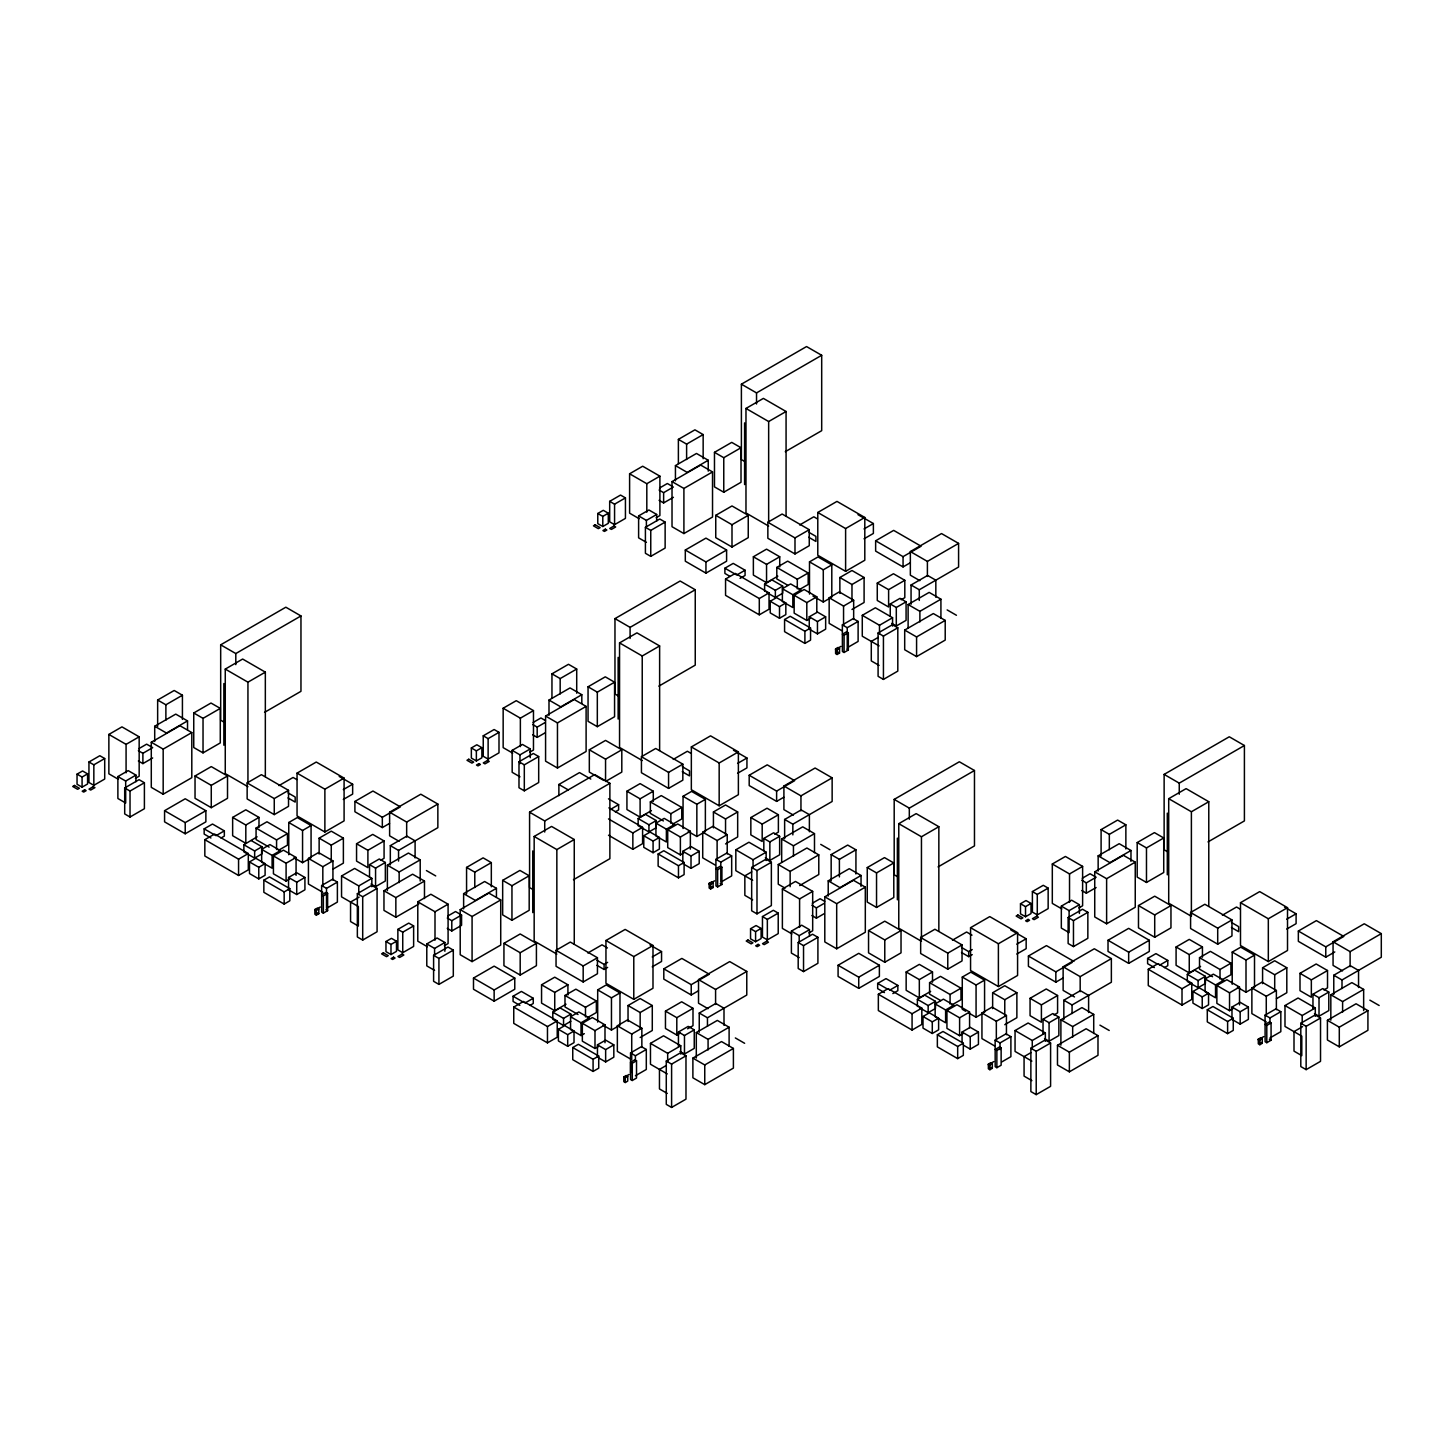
<?xml version="1.0" encoding="UTF-8"?>
<svg xmlns="http://www.w3.org/2000/svg" width="1454" height="1454" viewBox="0 0 1454 1454"><rect width="100%" height="100%" fill="white"/><g stroke="black" fill="none" stroke-linecap="round" stroke-linejoin="round"><path stroke-width="1.5" d="M224.461 722.384L220.681 720.203L220.681 644.831L285.838 607.209L300.96 615.951L300.96 691.322L264.555 712.351M220.681 644.831L235.802 653.555L300.96 615.951M157.65 726.382L157.65 700.028L174.189 690.486L182.422 695.23L182.422 719.403M118.428 779.344L108.868 773.819L108.868 734.434L121.954 726.873L139.166 736.814L139.166 776.2L135.44 778.363M247.943 786.723L225.261 773.619L225.261 669.094L242.654 659.044L265.337 672.148L265.337 776.672M157.65 700.028L165.883 704.79L182.422 695.23M745.193 461.736L741.395 459.555L741.395 384.183L806.552 346.561L821.692 355.285L821.692 430.675L785.287 451.685M88.948 762.005L99.835 755.716L104.706 758.534L104.706 779.035L93.838 785.324L88.948 782.488L88.948 762.005L93.838 764.822L104.706 758.534M154.706 741.485L154.706 726.255L175.752 714.114L187.53 720.911L187.53 729.617M108.868 734.434L126.08 744.357L139.166 736.814M77.044 774.146L82.551 770.965L87.585 773.873L87.585 783.979L82.078 787.159L77.044 784.269L77.044 774.146L82.078 777.036L87.585 773.873M193.745 712.987L210.994 703.027L220.281 708.389L220.281 742.921L203.033 752.881L193.745 747.52L193.745 712.987L203.033 718.349L220.281 708.389M225.261 669.094L247.943 682.18L265.337 672.148M138.802 748.683L146.636 744.157L152.67 747.647L142.892 753.299L138.366 750.682M187.53 720.911L166.483 733.052L154.706 726.255M151.289 742.249L179.932 725.71L191.801 732.58L191.801 777.69L163.175 794.211L151.289 787.359L151.289 742.249L163.175 749.119L191.801 732.58M741.395 384.183L756.534 392.907L821.692 355.285M678.382 463.535L678.382 439.381L694.921 429.839L703.154 434.582L703.154 458.737M639.16 518.696L629.6 513.171L629.6 473.786L642.686 466.225L659.898 476.167L659.898 515.552L656.172 517.715M768.657 526.075L745.975 512.971L745.975 408.447L763.386 398.396L786.069 411.5L786.069 516.025M678.382 439.381L686.615 444.124L703.154 434.582M135.949 775.109L125.68 781.052L125.68 803.008L117.883 798.5L117.883 776.563L128.17 770.62L135.949 775.109L135.949 781.707M138.366 760.987L142.892 763.604L152.67 757.952M609.68 501.357L620.549 495.069L625.438 497.886L625.438 518.387L614.569 524.658L609.68 521.841L609.68 501.357L614.569 504.174L625.438 497.886M675.438 480.838L675.438 465.607L696.484 453.466L708.243 460.264L708.243 471.132M629.6 473.786L646.812 483.709L659.898 476.167M597.776 513.498L603.283 510.318L608.299 513.207L608.299 523.331L602.792 526.512L597.776 523.622L597.776 513.498L602.792 516.388L608.299 513.207M124.699 787.959L139.057 779.671L144.4 782.743L144.4 808.715L130.024 817.021L124.699 813.931L124.699 787.959L130.024 791.049L144.4 782.743M714.477 452.339L731.726 442.38L741.013 447.741L741.013 482.274L723.765 492.234L714.477 486.872L714.477 452.339L723.765 457.701L741.013 447.741M745.975 408.447L768.657 421.533L786.069 411.5M659.534 488.035L667.35 483.51L671.893 486.127M708.243 460.264L687.215 472.405L675.438 465.607M672.021 481.601L700.664 465.062L712.533 471.932L712.533 517.024L683.907 533.563L672.021 526.712L672.021 481.601L683.907 488.453L712.533 471.932M659.08 490.034L663.624 492.652L673.402 486.999M646.394 542.36L638.615 537.853L638.615 515.897L648.902 509.972L656.681 514.462L656.681 521.059M659.08 500.321L663.624 502.939L673.402 497.304M195.036 775.982L211.266 766.603L227.515 775.982L227.515 798.301L211.266 807.679L195.036 798.301L195.036 775.982L211.266 785.36L227.515 775.982M638.615 515.897L646.394 520.405L656.681 514.462M645.412 527.311L659.789 519.023L665.132 522.095L665.132 548.067L650.756 556.373L645.412 553.283L645.412 527.311L650.756 530.401L665.132 522.095M164.575 810.696L185.221 798.773L205.868 810.696L205.868 821.855L185.221 833.778L164.575 821.855L164.575 810.696L185.221 822.601L205.868 810.696M247.144 782.924L261.411 774.673L288.528 790.34L288.528 806.352L274.261 814.603L247.144 798.937L247.144 782.924L274.261 798.573L288.528 790.34M715.75 515.334L731.998 505.956L748.247 515.334L748.247 537.653L731.998 547.031L715.75 537.653L715.75 515.334L731.998 524.712L748.247 515.334M297.052 773.128L316.263 762.041L344.089 778.108L344.089 820.892L324.878 831.979L297.052 815.912L297.052 773.128L324.878 789.195L344.089 778.108M685.307 550.03L705.953 538.125L726.6 550.03L726.6 561.208L705.953 573.13L685.307 561.208L685.307 550.03L705.953 561.953L726.6 550.03M210.939 837.995L204.16 834.087L204.16 828.853L212.502 824.036L224.334 830.87L224.334 836.123L221.008 838.031M278.95 785.614L293.09 777.454L296.689 779.526M258.994 817.421L245.817 825.018L245.817 843.338L232.64 835.723L232.64 817.421L245.817 809.805L258.994 817.421L258.994 827.58M204.832 839.685L214.574 834.051L248.307 853.534L248.307 869.856L238.565 875.472L204.832 856.006L204.832 839.685L238.565 859.169L248.307 853.534M224.334 830.87L216.01 835.687L204.16 828.853M767.857 522.259L782.125 514.025L809.26 529.692L809.26 545.704L794.993 553.956L767.857 538.289L767.857 522.259L794.993 537.925L809.26 529.692M618.75 696.193L614.969 694.012L614.969 618.622L680.127 581.018L695.248 589.742L695.248 665.132L658.844 686.143M269.117 847.119L256.068 839.594L256.068 828.071L266.973 821.783L287.474 833.633L287.474 845.137L278.386 850.39M817.784 512.48L836.977 501.394L864.803 517.46L864.803 560.244L845.61 571.331L817.784 555.264L817.784 512.48L845.61 528.547L864.803 517.46M251.178 840.539L261.956 846.755L261.956 853.898L254.65 858.114L243.872 851.899L243.872 844.756L257.122 836.813M799.682 524.967L813.822 516.788L817.421 518.878M729.963 576.366L724.892 573.439L724.892 568.205L733.216 563.389L745.066 570.222L745.066 575.475L740.068 578.347M343.308 789.595L352.65 784.215L352.65 794.084L343.308 799.464M288.764 854.716L288.764 822.51L297.288 817.584L311.065 825.545L311.065 857.751L302.559 862.676L293.944 857.696M614.969 618.622L630.091 627.365L695.248 589.742M777.835 576.166L766.549 582.691L753.372 575.075L753.372 556.773L766.549 549.158L779.726 556.773L779.726 566.933M551.957 697.993L551.957 673.838L568.478 664.296L576.711 669.04L576.711 693.194M243.872 844.756L254.65 850.972L261.956 846.755M725.564 579.037L735.306 573.403L769.039 592.887L769.039 609.208L759.297 614.824L725.564 595.358L725.564 579.037L759.297 598.521L769.039 592.887M512.717 753.136L503.157 747.629L503.157 708.225L516.261 700.683L533.473 710.606L533.473 750.01L529.729 752.154M256.068 828.071L276.569 839.921L287.474 833.633M261.647 849.354L269.899 844.574L280.368 850.626L272.098 855.388L261.647 849.354L261.647 862.149L272.098 868.183L272.098 855.388M642.232 760.533L619.549 747.429L619.549 642.904L636.943 632.853L659.625 645.939L659.625 750.482M745.066 570.222L736.742 575.039L724.892 568.205M551.957 673.838L560.172 678.582L576.711 669.04M288.764 822.51L302.559 830.47L311.065 825.545M249.488 861.931L255.813 858.278L265.101 863.64L265.101 875.253L258.776 878.907L249.488 873.545L249.488 861.931L258.776 867.293L265.101 863.64M354.903 801.445L372.951 791.031L400.377 806.879L382.329 817.293L354.903 801.445L354.903 811.75L382.329 827.58L389.545 823.418M753.372 556.773L766.549 564.37L779.726 556.773M289.419 879.179L286.093 881.106L273.425 873.799L273.425 855.933L283.421 850.154L296.071 857.46L296.071 875.344M483.237 735.815L494.124 729.526L498.995 732.343L498.995 752.845L488.126 759.115L483.237 756.298L483.237 735.815L488.126 738.632L498.995 732.343M787.977 585.399L776.799 578.946L776.799 567.423L787.686 561.135L808.188 572.985L808.188 584.49L799.118 589.724M548.994 715.295L548.994 700.065L570.041 687.924L581.818 694.721L581.818 703.409M503.157 708.225L520.368 718.167L533.473 710.606M471.35 747.956L476.839 744.775L481.874 747.665L481.874 757.788L476.367 760.969L471.35 758.061L471.35 747.956L476.367 750.846L481.874 747.665M319.135 854.043L319.135 838.158L331.258 831.161L343.38 838.158L343.38 863.131L332.984 869.128M764.604 591.251L764.604 584.108L771.91 579.892L782.688 586.107L782.688 593.25L775.364 597.467L766.403 592.287M588.052 686.797L605.282 676.837L614.569 682.199L614.569 716.731L597.321 726.673L588.052 721.329L588.052 686.797L597.321 692.159L614.569 682.199M619.549 642.904L642.232 655.99L659.625 645.939M864.039 528.947L873.381 523.549L873.381 533.436L864.039 538.816M273.425 855.933L286.093 863.24L296.071 857.46M809.496 594.068L809.496 561.862L818.02 556.937L831.797 564.897L831.797 597.103L823.291 602.029L812.95 596.049M533.091 722.493L540.924 717.967L545.45 720.584M581.818 694.721L560.771 706.862L548.994 700.065M545.577 716.059L574.221 699.519L586.107 706.39L586.107 751.482L557.464 768.021L545.577 761.169L545.577 716.059L557.464 722.911L586.107 706.39M263.846 880.179L269.499 876.926L289.819 888.648L289.819 900.789L284.166 904.061L263.846 892.32L263.846 880.179L284.166 891.92L289.819 888.648M322.824 892.338L308.43 884.032L308.43 858.405L318.553 852.553L332.93 860.877L332.93 880.088M319.135 838.158L331.258 845.156L343.38 838.158M399.087 841.303L389.617 835.832L389.617 812.204L420.806 794.211L437.854 804.062L437.854 827.671L398.56 850.408L398.56 861.077M532.655 724.492L537.18 727.109L545.014 722.583M764.604 584.108L775.364 590.324L782.688 586.107M776.799 567.423L797.301 579.255L808.188 572.985M782.379 588.706L790.631 583.926L801.099 589.961L792.83 594.741L782.379 588.706L782.379 601.502L792.83 607.536L792.83 594.741M288.546 877.471L296.725 872.745L304.922 877.471L304.922 889.812L296.725 894.537L288.546 889.812L288.546 877.471L296.725 882.196L304.922 877.471M809.496 561.862L823.291 569.804L831.797 564.897M519.969 776.818L512.172 772.31L512.172 750.355L522.459 744.43L530.256 748.919L530.256 757.698M770.22 601.265L776.527 597.63L785.832 602.992L785.832 614.606L779.508 618.259L770.22 612.897L770.22 601.265L779.508 606.645L785.832 602.992M875.635 540.797L893.665 530.383L921.109 546.231L903.061 556.646L875.635 540.797L875.635 551.102L903.061 566.933L910.277 562.771M532.655 734.779L537.18 737.396L545.014 732.889M384.074 840.957L367.898 850.299L367.898 867.656L356.557 861.113L356.557 843.756L372.733 834.396L384.074 840.957L384.074 858.314L380.475 860.386M308.43 858.405L322.824 866.711L332.93 860.877M810.151 618.532L806.806 620.458L794.157 613.152L794.157 595.268L804.153 589.506L816.803 596.812L816.803 612.461M512.172 750.355L519.969 754.862L530.256 748.919M389.617 812.204L406.666 822.055L437.854 804.062M518.987 761.769L533.345 753.481L538.689 756.553L538.689 782.525L524.312 790.831L518.987 787.741L518.987 761.769L524.312 764.84L538.689 756.553M839.867 593.396L839.867 577.511L851.971 570.513L864.094 577.511L864.094 602.483L851.971 609.48M794.157 595.268L806.806 602.592L816.803 596.812M327.623 893.392L323.351 895.846L321.679 894.882L325.932 892.411L327.623 893.392L327.623 910.658L323.351 913.13L321.679 912.149L321.625 885.541L332.512 879.27L337.383 882.087L337.383 902.08L326.514 908.368L326.514 888.376L337.383 882.087M390.326 864.876L390.326 845.646L406.866 836.105L415.099 840.848L415.099 857.933M784.578 619.531L790.213 616.278L810.55 628.001L810.55 640.142L804.898 643.395L784.578 631.672L784.578 619.531L804.898 631.272L810.55 628.001M359.12 897.1L350.559 902.043L350.559 921.563L358.356 926.053L358.356 906.533L341.545 896.864L341.545 875.999L354.631 868.438L371.842 878.361L371.842 886.722M841.757 630.654L829.162 623.384L829.162 597.758L839.267 591.905L853.662 600.211L853.662 619.44M839.867 577.511L851.971 584.508L864.094 577.511M919.819 580.655L910.349 575.184L910.349 551.557L941.52 533.563L958.586 543.396L958.586 567.024L919.291 589.761L919.291 600.429M369.534 876.98L369.534 864.639L379.294 858.987L385.346 862.476L385.346 880.997L375.568 886.649L371.043 884.032M809.26 616.823L817.457 612.098L825.654 616.823L825.654 629.164L817.457 633.889L809.26 629.164L809.26 616.823L817.457 621.549L825.654 616.823M369.534 864.639L375.568 868.129L385.346 862.476M387.382 890.611L387.382 865.185L408.429 853.044L420.206 859.841L420.206 881.033M904.806 580.31L888.612 589.652L888.612 607.009L877.271 600.466L877.271 583.109L893.465 573.748L904.806 580.31L904.806 597.667L901.207 599.739M589.324 749.791L605.555 740.413L621.803 749.791L621.803 772.092L605.555 781.47L605.555 759.17L589.324 749.791L589.324 772.092L603.755 780.434M314.864 909.532L317.299 908.114L318.808 908.986L318.808 913.73L316.372 915.129L314.864 914.257L314.864 909.532L316.372 910.404L318.808 908.986M314.755 910.204L320.262 907.023M341.545 875.999L358.756 885.922L371.842 878.361M829.162 597.758L843.556 606.064L853.662 600.211M910.349 551.557L927.398 561.408L958.586 543.396M357.357 893.665L371.733 885.359L377.077 888.43L377.077 931.76L362.7 940.066L357.357 936.976L357.357 893.665L362.7 896.736L377.077 888.43M387.382 865.185L399.159 871.982L420.206 859.841M558.881 795.665L558.881 784.488L579.51 772.583L590.778 779.071M605.555 759.17L621.803 749.791M911.058 604.228L911.058 584.999L927.597 575.457L935.831 580.201L935.831 597.285M848.336 632.744L844.083 635.198L842.411 634.235L846.664 631.763L848.336 632.744L848.336 650.011L844.083 652.482L842.411 651.501L842.357 624.893L853.225 618.622L858.114 621.44L858.114 641.432L847.246 647.721L847.246 627.71L858.114 621.44M418.752 904.043L395.851 917.256L383.965 910.404L383.965 890.739L412.609 874.199L424.477 881.051L424.477 898.536M879.07 645.885L862.277 636.216L862.277 615.333L875.363 607.79L892.574 617.714L892.574 626.074M533.364 889.775L529.583 887.576L529.583 812.204L594.741 774.582L609.88 783.324L609.88 858.696L573.458 879.725M890.248 616.332L890.248 603.992L900.026 598.339L906.078 601.829L906.078 620.349L896.3 626.002L891.756 623.384M890.248 603.992L896.3 607.481L906.078 601.829M383.965 890.739L395.851 897.591L424.477 881.051M641.432 756.716L655.699 748.483L682.835 764.15L682.835 780.162L668.567 788.395L641.432 772.728L641.432 756.716L668.567 772.383L682.835 764.15M908.114 627.855L908.114 604.537L929.161 592.396L940.92 599.193L940.92 618.259M835.596 648.884L838.031 647.466L839.54 648.339L839.54 653.082L837.104 654.482L835.596 653.609L835.596 648.884L837.104 649.738L839.54 648.339M835.468 649.556L840.975 646.376M862.277 615.333L879.488 625.275L892.574 617.714M529.583 812.204L544.723 820.947L609.88 783.324M466.57 893.774L466.57 867.42L483.11 857.86L491.325 862.622L491.325 886.776M878.089 632.999L892.465 624.711L897.809 627.783L897.809 671.112L883.432 679.418L878.089 676.328L878.089 632.999L883.432 636.089L897.809 627.783M908.114 604.537L919.891 611.334L940.92 599.193M427.349 946.718L417.789 941.192L417.789 901.807L430.875 894.246L448.086 904.188L448.086 943.573L444.342 945.736M878.143 637.434L871.291 641.396L871.291 660.898L879.07 665.405M556.846 954.097L534.163 941.011L534.163 836.468L551.575 826.435L574.257 839.521L574.257 944.046M691.341 746.938L710.552 735.851L738.378 751.9L738.378 794.702L719.167 805.789L691.341 789.722L691.341 746.938L719.167 762.986L738.378 751.9M466.57 867.42L474.786 872.164L491.325 862.622M673.238 759.424L687.378 751.245L690.977 753.336M904.697 630.091L933.341 613.552L945.209 620.404L945.209 640.087L916.583 656.608L904.697 649.756L904.697 630.091L916.583 636.943L945.209 620.404M651.41 810.623L640.105 817.148L626.928 809.533L626.928 791.212L640.105 783.615L653.282 791.212L653.282 801.39M397.869 929.379L408.738 923.108L413.627 925.925L413.627 946.427L402.74 952.697L397.869 949.88L397.869 929.379L402.74 932.196L413.627 925.925M463.626 908.859L463.626 893.647L484.655 881.506L496.432 888.303L496.432 896.991M610.298 809.496L618.622 804.68L618.622 809.914L615.296 811.841M417.789 901.807L435 911.749L448.086 904.188M385.964 941.52L391.471 938.339L396.488 941.247L396.488 951.37L390.981 954.551L385.964 951.643L385.964 941.52L390.981 944.428L396.488 941.247M626.928 791.212L640.105 798.828L653.282 791.212M502.666 880.361L519.914 870.419L529.183 875.762L529.183 910.295L511.953 920.255L502.666 914.893L502.666 880.361L511.953 885.722L529.183 875.762M534.163 836.468L556.846 849.572L574.257 839.521M447.723 916.056L455.538 911.549L461.572 915.039L461.572 925.326L451.794 930.978L447.269 928.361M496.432 888.303L475.403 900.444L463.626 893.647M460.209 909.641L488.835 893.101L500.721 899.953L500.721 945.064L472.077 961.603L460.209 954.733L460.209 909.641L472.077 916.493L500.721 899.953M663.406 820.928L650.356 813.404L650.356 801.881L661.261 795.592L681.762 807.424L681.762 818.947L672.675 824.182M447.269 918.056L451.794 920.673L461.572 915.039M638.161 818.566L645.467 814.349L656.245 820.565L656.245 827.708L648.938 831.924L638.161 825.708L638.161 818.566L648.938 824.781L656.245 820.565M737.596 763.405L746.938 758.007L746.938 767.894L737.596 773.274M434.582 970.381L426.785 965.892L426.785 943.937L437.072 937.994L444.869 942.501L444.869 951.279M683.053 828.526L683.053 796.301L691.577 791.394L705.372 799.355L705.372 831.561L696.848 836.486L688.233 831.506M608.499 818.911L632.853 832.96L642.595 827.344L642.595 843.647L632.853 849.281L608.499 835.214M426.785 943.937L434.582 948.426L444.869 942.501M650.356 801.881L670.857 813.713L681.762 807.424M655.936 823.146L664.187 818.384L674.656 824.418L666.386 829.198L655.936 823.146L655.936 835.959L666.386 841.993L666.386 829.198M433.601 955.351L447.977 947.045L453.303 950.134L453.303 976.107L438.926 984.394L433.601 981.323L433.601 955.351L438.926 958.422L453.303 950.134M683.053 796.301L696.848 804.262L705.372 799.355M643.777 835.723L650.102 832.088L659.389 837.449L659.389 849.063L653.082 852.716L643.777 847.337L643.777 835.723L653.082 841.103L659.389 837.449M749.192 775.255L767.239 764.84L794.666 780.671L776.618 791.085L749.192 775.255L749.192 785.56L776.618 801.39L783.833 797.228M683.707 852.989L680.381 854.916L667.713 847.609L667.713 829.725L677.709 823.964L690.359 831.27L690.359 849.136M713.423 827.853L713.423 811.968L725.546 804.971L737.669 811.968L737.669 836.941L725.546 843.938M667.713 829.725L680.381 837.031L690.359 831.27M658.135 853.989L663.787 850.735L684.107 862.458L684.107 874.599L678.473 877.852L658.135 866.13L658.135 853.989L678.473 865.73L684.107 862.458M503.938 943.355L520.187 933.977L536.417 943.355L536.417 965.674L520.187 975.052L503.938 965.674L503.938 943.355L520.187 952.734L536.417 943.355M715.313 865.112L702.718 857.842L702.718 832.197L712.842 826.363L727.218 834.669L727.218 853.898M713.423 811.968L725.546 818.966L737.669 811.968M793.375 815.094L783.906 809.624L783.906 786.014L815.094 768.021L832.142 777.854L832.142 801.481L792.848 824.2L792.848 834.887M682.835 863.621L682.835 851.281L691.013 846.555L699.21 851.281L699.21 863.621L691.013 868.347L684.471 864.567M778.381 814.767L762.187 824.109L762.187 841.466L750.846 834.905L750.846 817.566L767.04 808.206L778.381 814.767L778.381 832.106L774.782 834.196M473.495 978.069L494.142 966.147L514.771 978.069L514.771 989.247L494.142 1001.17L473.495 989.247L473.495 978.069L494.142 989.992L514.771 978.069M702.718 832.197L717.113 840.521L727.218 834.669M682.835 851.281L691.013 856.006L699.21 851.281M783.906 786.014L800.954 795.865L832.142 777.854M556.046 950.298L570.313 942.065L597.449 957.732L597.449 973.744L583.181 981.977L556.046 966.31L556.046 950.298L583.181 965.965L597.449 957.732M721.911 867.202L717.64 869.656L715.968 868.692L720.221 866.221L721.911 867.202L721.911 884.468L717.64 886.922L715.968 885.959L715.913 859.35L726.8 853.08L731.671 855.897L731.671 875.89L720.802 882.16L720.802 862.167L731.671 855.897M784.633 838.685L784.633 819.456L801.154 809.914L809.387 814.658L809.387 831.743M752.645 880.342L735.833 870.673L735.833 849.79L748.937 842.229L766.149 852.171L766.149 860.532M763.823 850.79L763.823 838.449L773.601 832.797L779.635 836.286L779.635 854.807L769.857 860.441L765.331 857.824M763.823 838.449L769.857 841.939L779.635 836.286M605.954 940.502L625.165 929.415L652.991 945.482L652.991 988.266L633.78 999.352L605.954 983.286L605.954 940.502L633.78 956.568L652.991 945.482M781.67 862.295L781.67 838.994L802.717 826.835L814.494 833.633L814.494 852.716M519.841 1005.368L513.08 1001.461L513.08 996.226L521.404 991.428L533.254 998.262L533.254 1003.496L529.91 1005.423M587.852 952.988L602.011 944.827L607.408 947.953M709.152 883.323L711.606 881.924L713.096 882.796L713.096 887.54L710.661 888.939L709.152 888.067L709.152 883.323L710.661 884.196L713.096 882.796M709.043 884.014L714.55 880.833M735.833 849.79L753.045 859.732L766.149 852.171M566.024 1004.205L554.737 1010.712L541.56 1003.115L541.56 984.794L554.737 977.179L567.914 984.794L567.914 994.972M751.663 867.456L766.022 859.169L771.365 862.24L771.365 905.569L756.989 913.875L751.663 910.786L751.663 867.456L756.989 870.546L771.365 862.24M513.753 1007.077L523.495 1001.442L557.227 1020.908L557.227 1037.229L547.467 1042.863L513.753 1023.38L513.753 1007.077L547.467 1026.542L557.227 1020.908M781.67 838.994L793.448 845.792L814.494 833.633M751.7 871.891L744.848 875.853L744.848 895.355L752.645 899.862M524.912 1003.06L533.254 998.262M541.56 984.794L554.737 992.41L567.914 984.794M596.903 960.258L604.101 964.402L607.627 962.366M785.051 888.121L778.253 884.214L778.253 864.53L806.897 848.009L818.784 854.861L818.784 874.526L799.682 885.559M897.972 876.962L894.192 874.781L894.192 799.391L959.349 761.769L974.471 770.511L974.471 845.901L938.066 866.911M596.903 965.311L604.101 969.473L607.627 967.419M578.038 1014.51L564.988 1006.968L564.988 995.463L575.875 989.174L596.376 1001.006L596.376 1012.529L587.307 1017.764M778.253 864.53L790.14 871.4L818.784 854.861M570.859 1021.271L563.552 1025.506L552.793 1019.272L552.793 1012.148L560.099 1007.931L570.859 1014.147L570.859 1017.709M894.192 799.391L909.313 808.133L974.471 770.511M652.228 956.968L661.552 951.588L661.552 961.457L652.228 966.855M831.161 880.96L831.161 854.607L847.7 845.065L855.933 849.808L855.933 873.963M597.685 1022.089L597.685 989.883L606.209 984.958L619.986 992.918L619.986 1025.143L611.462 1030.05L602.847 1025.088M791.939 933.904L782.379 928.397L782.379 888.994L795.465 881.451L812.677 891.375L812.677 930.76L808.951 932.923M921.454 941.283L898.772 928.197L898.772 823.673L916.165 813.622L938.848 826.708L938.848 931.251M552.793 1012.148L563.552 1018.363L570.859 1014.147M831.161 854.607L839.394 859.35L855.933 849.808M564.988 995.463L585.489 1007.295L596.376 1001.006M570.55 1016.728L578.819 1011.966L589.27 1018L581.018 1022.762L570.55 1016.728L570.55 1029.523L581.018 1035.557L584.308 1033.649M597.685 989.883L611.462 997.844L619.986 992.918M558.391 1029.305L564.715 1025.652L574.021 1031.031L574.021 1042.645L567.696 1046.28L558.391 1040.919L558.391 1029.305L567.696 1034.666L574.021 1031.031M663.806 968.837L681.853 958.422L709.279 974.253L691.232 984.667L663.806 968.837L663.806 979.124L691.232 994.972L698.465 990.792M762.459 916.565L773.346 910.295L778.217 913.112L778.217 933.613L767.348 939.884L762.459 937.067L762.459 916.565L767.348 919.401L778.217 913.112M828.217 896.046L828.217 880.833L849.263 868.692L861.041 875.49L861.041 886.358M598.321 1046.571L594.995 1048.479L582.345 1041.173L582.345 1023.307L592.323 1017.546L604.991 1024.852L604.991 1042.718M782.379 888.994L799.591 898.935L812.677 891.375M750.555 928.724L756.062 925.544L761.096 928.434L761.096 938.557L755.589 941.738L750.555 938.83L750.555 928.724L755.589 931.614L761.096 928.434M628.037 1021.435L628.037 1005.532L640.16 998.534L652.283 1005.532L652.283 1030.504L640.16 1037.502M867.256 867.565L884.505 857.606L893.792 862.967L893.792 897.481L876.544 907.441L867.256 902.08L867.256 867.565L876.544 872.909L893.792 862.967M898.772 823.673L921.454 836.759L938.848 826.708M812.313 903.243L820.129 898.736L824.672 901.353M861.041 875.49L839.994 887.631L828.217 880.833M824.8 896.827L853.443 880.288L865.312 887.14L865.312 932.25L836.686 948.79L824.8 941.938L824.8 896.827L836.686 903.679L865.312 887.14M582.345 1023.307L594.995 1030.613L604.991 1024.852M572.749 1047.552L578.401 1044.299L598.721 1056.04L598.721 1068.181L593.087 1071.434L572.749 1059.693L572.749 1047.552L593.087 1059.294L598.721 1056.04M811.877 905.26L816.403 907.878L824.218 903.352M617.35 1025.779L631.727 1034.085L631.727 1059.712L617.35 1051.406L617.35 1025.779L627.456 1019.945L641.85 1028.251L641.85 1047.48M628.037 1005.532L640.16 1012.529L652.283 1005.532M708.007 1008.676L698.52 1003.205L698.52 979.596L729.708 961.585L746.774 971.436L746.774 995.045L707.462 1017.782L707.462 1026.324M799.191 957.586L791.394 953.079L791.394 931.123L801.681 925.18L809.46 929.688L809.46 936.267M811.877 915.547L816.403 918.165L824.218 913.657M597.449 1057.185L597.449 1044.863L605.646 1040.119L613.824 1044.863L613.824 1057.185L605.646 1061.929L599.084 1058.13M680.399 1032.958L676.801 1035.03L665.459 1028.487L665.459 1011.13L681.653 1001.788L692.995 1008.331L692.995 1025.688L687.597 1028.796M791.394 931.123L799.191 935.631L809.46 929.688M631.727 1034.085L641.85 1028.251M597.449 1044.863L605.646 1049.588L613.824 1044.863M698.52 979.596L715.586 989.447L746.774 971.436M798.191 942.537L812.568 934.231L817.911 937.321L817.911 963.293L803.535 971.581L798.191 968.509L798.191 942.537L803.535 945.609L817.911 937.321M665.459 1011.13L676.801 1017.673L692.995 1008.331M699.247 1032.249L699.247 1013.038L715.786 1003.478L724.001 1008.24L724.001 1025.324M630.545 1072.925L630.545 1052.932L641.414 1046.644L646.303 1049.479L646.303 1069.472L635.416 1075.742M667.259 1073.924L650.465 1064.237L650.465 1043.372L663.551 1035.811L680.763 1045.753L680.763 1054.095M630.545 1052.932L635.416 1055.749L646.303 1049.479M678.436 1046.426L678.436 1032.013L688.215 1026.379L694.249 1029.868L694.249 1048.37L684.471 1054.023L679.945 1051.406M630.582 1062.256L634.853 1059.802L636.525 1060.766L636.525 1078.05L632.272 1080.504L630.582 1079.54L630.582 1062.256L632.272 1063.237L636.525 1060.766M678.436 1032.013L684.471 1035.502L694.249 1029.868M868.547 930.56L884.777 921.182L901.026 930.56L901.026 952.861L884.777 962.239L868.547 952.861L868.547 930.56L884.777 939.938L901.026 930.56M696.302 1058.003L696.302 1032.558L717.331 1020.417L729.108 1027.215L729.108 1046.298M623.784 1076.905L626.22 1075.506L627.728 1076.378L627.728 1081.104L625.293 1082.521L623.784 1081.649L623.784 1076.905L625.293 1077.777L627.728 1076.378M625.493 1076.523L629.164 1074.415M650.465 1043.372L667.677 1053.314L680.763 1045.753M666.277 1061.038L680.654 1052.732L685.979 1055.822L685.979 1099.151L671.603 1107.439L666.277 1104.368L666.277 1061.038L671.603 1064.11L685.979 1055.822M1167.907 851.971L1164.127 849.79L1164.127 774.4L1229.284 736.778L1244.406 745.52L1244.406 820.91L1208.001 841.921M696.302 1032.558L708.08 1039.356L729.108 1027.215M838.086 965.256L858.732 953.333L879.379 965.256L879.379 976.434L858.732 988.356L838.086 976.434L838.086 965.256L858.732 977.179L879.379 965.256M666.332 1065.455L659.462 1069.417L659.462 1088.937L667.259 1093.426M692.886 1058.112L721.511 1041.573L733.398 1048.443L733.398 1068.108L704.754 1084.648L692.886 1077.796L692.886 1058.112L704.754 1064.964L733.398 1048.443M1164.127 774.4L1179.249 783.143L1244.406 745.52M1101.096 855.97L1101.096 829.616L1117.635 820.074L1125.869 824.818L1125.869 848.972M920.655 937.485L934.922 929.251L962.039 944.918L962.039 960.93L947.772 969.164L920.655 953.497L920.655 937.485L947.772 953.152L962.039 944.918M1061.874 908.914L1052.314 903.407L1052.314 864.003L1065.4 856.461L1082.612 866.384L1082.612 905.769L1078.886 907.932M1168.707 798.682L1191.389 811.768L1191.389 916.293L1168.707 903.207L1168.707 798.682L1186.101 788.631L1208.783 801.717L1208.783 906.26M1101.096 829.616L1109.329 834.36L1125.869 824.818M1032.395 891.575L1043.281 885.304L1048.152 888.121L1048.152 908.623L1037.284 914.893L1032.395 912.076L1032.395 891.575L1037.284 894.41L1048.152 888.121M970.563 927.688L989.756 916.602L1017.582 932.668L1017.582 975.47L998.389 986.539L970.563 970.49L970.563 927.688L998.389 943.755L1017.582 932.668M1098.152 871.055L1098.152 855.843L1119.198 843.702L1130.976 850.499L1130.976 861.368M884.45 992.573L877.671 988.665L877.671 983.413L886.013 978.615L897.845 985.449L897.845 990.683L892.847 993.573M952.461 940.175L966.601 932.014L971.999 935.14M1052.314 864.003L1069.526 873.945L1082.612 866.384M1020.49 903.734L1025.997 900.553L1031.031 903.443L1031.031 913.566L1025.524 916.747L1020.49 913.839L1020.49 903.734L1025.524 906.624L1031.031 903.443M930.633 991.392L919.328 997.917L906.151 990.301L906.151 971.981L919.328 964.384L932.505 971.981L932.505 982.159M1137.192 842.575L1154.44 832.615L1163.727 837.977L1163.727 872.509L1146.479 882.451L1137.192 877.107L1137.192 842.575L1146.479 847.918L1163.727 837.977M1191.389 811.768L1208.783 801.717M878.343 994.263L888.085 988.629L921.818 1008.113L921.818 1024.416L912.076 1030.05L878.343 1010.566L878.343 994.263L912.076 1013.729L921.818 1008.113M1082.249 878.271L1090.064 873.745L1096.116 877.235L1086.338 882.887L1081.812 880.27M1130.976 850.499L1109.929 862.64L1098.152 855.843M889.521 990.265L897.845 985.449M1094.735 871.837L1123.379 855.297L1135.247 862.149L1135.247 907.26L1106.621 923.799L1094.735 916.947L1094.735 871.837L1106.621 878.689L1135.247 862.149M906.151 971.981L919.328 979.596L932.505 971.981M961.494 947.445L968.691 951.607L972.235 949.553M961.494 952.497L968.691 956.659L972.235 954.624M1079.395 904.697L1069.108 910.64L1069.108 932.596L1061.329 928.088L1061.329 906.133L1071.616 900.19L1079.395 904.697L1079.395 913.476M940.774 1000.625L929.579 994.172L929.579 982.65L940.484 976.361L960.985 988.193L960.985 999.716L951.897 1004.95M1081.812 890.557L1086.338 893.174L1096.116 887.54M917.383 1006.477L917.383 999.334L924.689 995.118L935.467 1001.333L935.467 1008.476L928.161 1012.693L919.182 1007.513M1016.819 944.173L1026.16 938.775L1026.16 948.662L1016.819 954.042M965.729 1011.275L962.275 1009.294L962.275 977.07L970.799 972.163L984.576 980.123L984.576 1012.329M1068.127 917.547L1082.503 909.241L1087.846 912.33L1087.846 938.303L1073.47 946.59L1068.127 943.519L1068.127 917.547L1073.47 920.618L1087.846 912.33M917.383 999.334L928.161 1005.55L935.467 1001.333M929.579 982.65L950.08 994.481L960.985 988.193M935.158 1003.914L943.41 999.152L953.879 1005.187L945.609 1009.967L935.158 1003.914L935.158 1016.709L945.609 1022.762L945.609 1009.967M962.275 977.07L976.07 985.03L984.576 980.123M922.999 1016.491L929.324 1012.838L938.612 1018.218L938.612 1029.832L932.287 1033.485L922.999 1028.105L922.999 1016.491L932.287 1021.853L938.612 1018.218M1063.056 977.997L1055.84 982.159L1028.414 966.328L1028.414 956.023L1046.462 945.609L1073.888 961.439M962.93 1033.758L959.604 1035.684L946.936 1028.378L946.936 1010.494L956.932 1004.732L969.582 1012.039L969.582 1027.669M1138.482 905.569L1154.712 896.191L1170.961 905.569L1170.961 927.87L1154.712 937.248L1138.482 927.87L1138.482 905.569L1154.712 914.948L1170.961 905.569M992.646 1008.622L992.646 992.737L1004.769 985.721L1016.873 992.737L1016.873 1017.709L1004.769 1024.706M946.936 1010.494L959.604 1017.8L969.582 1012.039M937.357 1034.757L943.01 1031.486L963.33 1043.227L963.33 1055.368L957.677 1058.621L937.357 1046.88L937.357 1034.757L957.677 1046.48L963.33 1043.227M992.646 992.737L1004.769 999.734L1016.873 992.737M994.536 1045.88L981.941 1038.61L981.941 1012.965L992.064 1007.131L1006.441 1015.437L1006.441 1034.666M1108.021 940.265L1128.668 928.361L1149.314 940.265L1149.314 951.443L1128.668 963.366L1108.021 951.443L1108.021 940.265L1128.668 952.188L1149.314 940.265M1074.488 996.953L1063.128 990.392L1063.128 966.783L1094.317 948.771L1111.365 958.622L1111.365 982.232L1072.071 1004.968L1072.071 1013.511M969.182 1013.256L976.07 1017.237L982.886 1013.311M1028.414 956.023L1055.84 971.854L1072.071 962.493M962.057 1042.318L962.057 1032.049L970.236 1027.324L978.433 1032.049L978.433 1044.39L970.236 1049.116L963.693 1045.335M1057.585 995.517L1041.409 1004.878L1041.409 1022.235L1030.068 1015.674L1030.068 998.316L1046.244 988.974L1057.585 995.517L1057.585 1012.875L1053.986 1014.965M981.941 1012.965L996.335 1021.271L1006.441 1015.437M962.057 1032.049L970.236 1036.775L978.433 1032.049M1190.59 912.494L1204.857 904.261L1231.974 919.928L1231.974 935.94L1217.707 944.173L1190.59 928.506L1190.59 912.494L1217.707 928.161L1231.974 919.928M1063.128 966.783L1080.177 976.634L1111.365 958.622M1063.837 1019.436L1063.837 1000.225L1080.377 990.683L1088.61 995.427L1088.61 1012.511M1001.134 1047.952L996.862 1050.424L995.19 1049.443L999.443 1046.989L1001.134 1047.952L1001.134 1065.237L996.862 1067.69L995.19 1066.727L995.136 1040.119L1006.023 1033.849L1010.894 1036.666L1010.894 1056.658L1001.842 1061.893M1031.867 1061.111L1015.056 1051.442L1015.056 1030.559L1028.142 1022.998L1045.353 1032.94L1045.353 1041.282M1240.498 902.698L1259.691 891.611L1287.517 907.678L1287.517 950.48L1268.324 961.567L1240.498 945.5L1240.498 902.698L1268.324 918.764L1287.517 907.678M995.136 1040.119L1000.025 1042.936L1010.894 1036.666M1154.385 967.582L1147.606 963.675L1147.606 958.422L1155.948 953.624L1167.78 960.458L1167.78 965.692L1164.454 967.619M1222.396 915.184L1236.536 907.023L1240.135 909.113M1043.027 1033.612L1043.027 1019.218L1052.805 1013.565L1058.857 1017.055L1058.857 1035.575L1049.079 1041.209L1044.554 1038.592M1200.568 966.401L1189.263 972.926L1176.086 965.311L1176.086 946.99L1189.263 939.393L1202.44 946.99L1202.44 957.168M1043.027 1019.218L1049.079 1022.707L1058.857 1017.055M1060.893 1045.19L1060.893 1019.763L1081.94 1007.604L1093.717 1014.401L1093.717 1033.485M1148.278 969.273L1158.02 963.639L1191.753 983.122L1191.753 999.425L1182.011 1005.059L1148.278 985.576L1148.278 969.273L1182.011 988.738L1191.753 983.122M988.375 1064.092L990.81 1062.692L992.319 1063.565L992.319 1068.29L989.883 1069.708L988.375 1068.835L988.375 1064.092L989.883 1064.964L992.319 1063.565M1159.456 965.274L1167.78 960.458M988.266 1064.782L993.773 1061.602M1015.056 1030.559L1032.267 1040.501L1045.353 1032.94M1176.086 946.99L1189.263 954.606L1202.44 946.99M1030.868 1048.225L1045.244 1039.937L1050.588 1043.009L1050.588 1086.338L1036.211 1094.626L1030.868 1091.554L1030.868 1048.225L1036.211 1051.315L1050.588 1043.009M1060.893 1019.763L1072.67 1026.56L1093.717 1014.401M1030.922 1052.66L1024.07 1056.604L1024.07 1076.124L1031.867 1080.631M1212.563 976.706L1199.514 969.182L1199.514 957.659L1210.419 951.37L1230.92 963.202L1230.92 974.725L1221.833 979.96M1057.476 1045.299L1086.12 1028.76L1097.988 1035.63L1097.988 1055.295L1069.362 1071.834L1057.476 1064.982L1057.476 1045.299L1069.362 1052.169L1097.988 1035.63M1187.318 974.344L1194.625 970.127L1205.402 976.343L1205.402 983.486L1198.096 987.702L1187.318 981.486L1187.318 974.344L1198.096 980.559L1205.402 976.343M1286.754 919.182L1296.096 913.784L1296.096 923.672L1286.754 929.051M1232.21 984.303L1232.21 952.079L1240.735 947.172L1254.511 955.133L1254.511 987.339L1246.005 992.246L1237.39 987.284M1199.514 957.659L1220.015 969.491L1230.92 963.202M1205.093 978.924L1213.345 974.162L1223.814 980.196L1215.544 984.976L1205.093 978.924L1205.093 991.719L1215.544 997.771L1215.544 984.976M1232.21 952.079L1246.005 960.04L1254.511 955.133M1192.934 991.501L1199.259 987.848L1208.547 993.227L1208.547 1004.841L1202.222 1008.494L1192.934 1003.115L1192.934 991.501L1202.222 996.881L1208.547 993.227M1298.349 931.033L1316.397 920.618L1343.823 936.449L1325.775 946.863L1298.349 931.033L1298.349 941.338L1325.775 957.168L1334.79 951.952M1232.865 1008.767L1229.539 1010.694L1216.871 1003.387L1216.871 985.503L1226.867 979.742L1239.517 987.048L1239.517 1004.914M1262.581 983.631L1262.581 967.746L1274.704 960.749L1286.808 967.746L1286.808 992.719L1276.43 998.716M1216.871 985.503L1229.539 992.809L1239.517 987.048M1207.293 1009.767L1212.927 1006.495L1233.265 1018.236L1233.265 1030.377L1227.612 1033.63L1207.293 1021.889L1207.293 1009.767L1227.612 1021.49L1233.265 1018.236M1262.581 967.746L1274.704 974.743L1286.808 967.746M1266.27 1021.926L1251.876 1013.62L1251.876 987.975L1261.999 982.141L1276.376 990.447L1276.376 1009.676M1342.533 970.872L1333.064 965.401L1333.064 941.792L1364.252 923.781L1381.3 933.632L1381.3 957.241L1357.909 970.745M1231.974 1007.059L1240.171 1002.333L1248.368 1007.059L1248.368 1019.399L1240.171 1024.125L1231.974 1019.399L1231.974 1007.059L1240.171 1011.784L1248.368 1007.059M1327.52 970.527L1311.344 979.887L1311.344 997.244L1300.003 990.683L1300.003 973.326L1316.179 963.984L1327.52 970.527L1327.52 987.884L1323.922 989.974M1251.876 987.975L1266.27 996.281L1276.376 990.447M1333.064 941.792L1350.112 951.643L1381.3 933.632M1333.772 994.445L1333.772 975.234L1350.312 965.692L1358.545 970.436L1358.545 987.52M1271.069 1022.962L1266.797 1025.434L1265.125 1024.452L1269.378 1021.998L1271.069 1022.962L1271.069 1040.246L1266.797 1042.7L1265.125 1041.736L1265.071 1015.128L1275.958 1008.858L1280.829 1011.675L1280.829 1031.668L1269.96 1037.938M1302.566 1026.669L1294.005 1031.613L1294.005 1051.133L1301.784 1055.64L1301.784 1036.12L1284.991 1026.451L1284.991 1005.568L1298.077 998.007L1315.288 1007.949L1315.288 1016.291M1265.071 1015.128L1269.96 1017.945L1280.829 1011.675M1312.962 1008.622L1312.962 994.227L1322.74 988.575L1328.792 992.064L1328.792 1010.585L1319.014 1016.219L1314.489 1013.602M1333.772 975.234L1342.006 979.978L1358.545 970.436M1312.962 994.227L1319.014 997.717L1328.792 992.064M1330.828 1020.199L1330.828 994.772L1351.875 982.613L1363.652 989.411L1363.652 1010.603M1258.31 1039.101L1260.745 1037.702L1262.254 1038.574L1262.254 1043.3L1259.818 1044.717L1258.31 1043.845L1258.31 1039.101L1259.818 1039.974L1262.254 1038.574M1258.201 1039.792L1263.708 1036.611M1284.991 1005.568L1302.202 1015.51L1315.288 1007.949M1300.803 1023.234L1315.179 1014.947L1320.523 1018.018L1320.523 1061.347L1306.146 1069.635L1300.803 1066.564L1300.803 1023.234L1306.146 1026.324L1320.523 1018.018M1330.828 994.772L1342.605 1001.57L1363.652 989.411M1327.411 1020.308L1356.055 1003.769L1367.923 1010.639L1367.923 1030.304L1339.298 1046.844L1327.411 1039.992L1327.411 1020.308L1339.298 1027.178L1367.923 1010.639M858.005 514.68L873.381 523.549M911.058 584.999L919.291 589.761M947.154 609.917L956.441 615.278M808.715 532.219L815.912 536.381L815.912 541.433L808.715 537.271M877.271 583.109L888.612 589.652M842.357 624.893L847.246 627.71M846.664 649.047L848.336 650.011M1284.554 907.132L1296.096 913.784M838.031 652.21L839.54 653.082M1369.868 1000.152L1379.155 1005.496M1231.429 922.454L1238.626 926.616L1238.626 931.669L1231.429 927.507M1300.003 973.326L1311.344 979.887M1061.329 906.133L1069.108 910.64M1147.606 958.422L1157.766 964.293M1269.378 1039.283L1271.069 1040.246M1260.745 1042.445L1262.254 1043.3M733.488 750.246L746.938 758.007M1010.784 929.906L1026.16 938.775M784.633 819.456L792.848 824.2M820.728 844.374L829.998 849.736M682.271 766.676L689.487 770.838L689.487 775.891L682.271 771.729M750.846 817.566L762.187 824.109M1063.837 1000.225L1072.071 1004.968M1099.933 1025.143L1109.22 1030.486M1030.068 998.316L1041.409 1004.878M715.913 859.35L720.802 862.167M608.481 798.828L618.622 804.68M608.881 807.861L642.595 827.344M558.881 784.488L568.26 789.904M720.221 883.505L721.911 884.468M711.606 886.667L713.096 887.54M877.671 983.413L887.831 989.283M990.81 1067.436L992.319 1068.29M650.029 944.936L661.552 951.588M339.2 776.436L352.65 784.215M699.247 1013.038L707.462 1017.782M735.342 1037.938L744.63 1043.3M390.326 845.646L398.56 850.408M426.422 870.564L435.709 875.926M287.983 792.866L295.18 797.028L295.18 802.081L287.983 797.937M356.557 843.756L367.898 850.299M232.64 817.421L245.817 825.018M321.625 885.541L326.514 888.376M513.08 996.226L523.222 1002.097M117.883 776.563L125.68 781.052M325.932 909.695L327.623 910.658M317.299 912.858L318.808 913.73M1350.112 951.643L1350.112 966.674M1342.605 1001.57L1342.605 1012.166M1342.006 979.978L1342.006 988.52M1339.298 1027.178L1339.298 1046.844M1325.775 946.863L1325.775 957.168M1319.014 997.717L1319.014 1016.219M1306.146 1026.324L1306.146 1069.635M1302.202 1015.51L1302.202 1023.852M1274.704 974.743L1274.704 990.628M1269.96 1017.945L1269.96 1022.398M1268.324 918.764L1268.324 961.567M1266.797 1025.434L1266.797 1042.7M1266.27 996.281L1266.27 1015.51M1259.818 1039.974L1259.818 1044.717M1246.005 960.04L1246.005 992.246M1240.171 1011.784L1240.171 1024.125M1229.539 992.809L1229.539 1010.694M1227.612 1021.49L1227.612 1033.63M1220.015 969.491L1220.015 979.087M1217.707 928.161L1217.707 944.173M1202.222 996.881L1202.222 1008.494M1198.096 980.559L1198.096 987.702M1189.263 954.606L1189.263 972.926M1182.011 988.738L1182.011 1005.059M1179.249 783.143L1179.249 794.229M1167.308 813.131L1167.308 874.817M1154.712 914.948L1154.712 937.248M1146.479 847.918L1146.479 882.451M1128.668 952.188L1128.668 963.366M1109.329 834.36L1109.329 849.736M1106.621 878.689L1106.621 923.799M1086.338 882.887L1086.338 893.174M1080.177 976.634L1080.177 991.664M1073.47 920.618L1073.47 946.59M1072.67 1026.56L1072.67 1037.156M1069.526 873.945L1069.526 902.389M1069.362 1052.169L1069.362 1071.834M1055.84 971.854L1055.84 982.159M1049.079 1022.707L1049.079 1041.209M1037.284 894.41L1037.284 914.893M1036.211 1051.315L1036.211 1094.626M1032.267 1040.501L1032.267 1048.843M1025.524 906.624L1025.524 916.747M1004.769 999.734L1004.769 1015.619M1000.025 1042.936L1000.025 1049.606M998.389 943.755L998.389 986.539M996.862 1050.424L996.862 1067.69M996.335 1021.271L996.335 1040.501M989.883 1064.964L989.883 1069.708M976.07 985.03L976.07 1017.237M970.236 1036.775L970.236 1049.116M968.691 951.607L968.691 956.659M959.604 1017.8L959.604 1035.684M957.677 1046.48L957.677 1058.621M950.08 994.481L950.08 1004.078M947.772 953.152L947.772 969.164M932.287 1021.853L932.287 1033.485M928.161 1005.55L928.161 1012.693M927.398 561.408L927.398 576.438M921.454 836.759L921.454 939.066M919.891 611.334L919.891 621.93M919.328 979.596L919.328 997.917M916.583 636.943L916.583 656.608M912.076 1013.729L912.076 1030.05M909.313 808.133L909.313 819.22M903.061 556.646L903.061 566.933M897.372 838.122L897.372 899.808M896.3 607.481L896.3 626.002M884.777 939.938L884.777 962.239M883.432 636.089L883.432 679.418M879.488 625.275L879.488 633.635M876.544 872.909L876.544 907.441M858.732 977.179L858.732 988.356M851.971 584.508L851.971 600.393M845.61 528.547L845.61 571.331M844.083 635.198L844.083 652.482M843.556 606.064L843.556 625.275M839.394 859.35L839.394 876.926M837.104 649.738L837.104 654.482M836.686 903.679L836.686 948.79M823.291 569.804L823.291 602.029M817.457 621.549L817.457 633.889M816.403 907.878L816.403 918.165M806.806 602.592L806.806 620.458M804.898 631.272L804.898 643.395M803.535 945.609L803.535 971.581M800.954 795.865L800.954 810.896M799.591 898.935L799.591 927.379M799.191 935.631L799.191 942.21M797.301 579.255L797.301 588.87M794.993 537.925L794.993 553.956M793.448 845.792L793.448 856.388M790.14 871.4L790.14 886.704M779.508 606.645L779.508 618.259M776.618 791.085L776.618 801.39M775.364 590.324L775.364 597.467M769.857 841.939L769.857 860.441M768.657 421.533L768.657 521.622M767.348 919.401L767.348 939.884M766.549 564.37L766.549 582.691M759.297 598.521L759.297 614.824M756.989 870.546L756.989 913.875M756.534 392.907L756.534 403.994M755.589 931.614L755.589 941.738M753.045 859.732L753.045 868.074M744.593 422.896L744.593 484.582M731.998 524.712L731.998 547.031M725.546 818.966L725.546 834.85M723.765 457.701L723.765 492.234M719.167 762.986L719.167 805.789M717.64 869.656L717.64 886.922M717.113 840.521L717.113 859.732M715.586 989.447L715.586 1004.46M710.661 884.196L710.661 888.939M708.08 1039.356L708.08 1049.97M705.953 561.953L705.953 573.13M704.754 1064.964L704.754 1084.648M696.848 804.262L696.848 836.486M691.232 984.667L691.232 994.972M691.013 856.006L691.013 868.347M686.615 444.124L686.615 459.5M684.471 1035.502L684.471 1054.023M683.907 488.453L683.907 533.563M680.381 837.031L680.381 854.916M678.473 865.73L678.473 877.852M676.801 1017.673L676.801 1035.03M671.603 1064.11L671.603 1107.439M670.857 813.713L670.857 823.309M668.567 772.383L668.567 788.395M667.677 1053.314L667.677 1061.656M663.624 492.652L663.624 502.939M653.082 841.103L653.082 852.716M650.756 530.401L650.756 556.373M648.938 824.781L648.938 831.924M646.812 483.709L646.812 512.172M646.394 520.405L646.394 526.984M642.232 655.99L642.232 756.08M640.105 798.828L640.105 817.148M640.16 1012.529L640.16 1028.432M635.416 1055.749L635.416 1060.184M633.78 956.568L633.78 999.352M632.853 832.96L632.853 849.281M632.272 1063.237L632.272 1080.504M630.091 627.365L630.091 638.451M625.293 1077.777L625.293 1082.521M618.15 657.353L618.15 719.039M614.569 504.174L614.569 524.658M611.462 997.844L611.462 1030.05M605.646 1049.588L605.646 1061.929M604.101 964.402L604.101 969.473M602.792 516.388L602.792 526.512M597.321 692.159L597.321 726.673M594.995 1030.613L594.995 1048.479M593.087 1059.294L593.087 1071.434M585.489 1007.295L585.489 1016.891M583.181 965.965L583.181 981.977M581.018 1022.762L581.018 1035.557M567.696 1034.666L567.696 1046.28M563.552 1018.363L563.552 1025.506M560.172 678.582L560.172 693.958M557.464 722.911L557.464 768.021M556.846 849.572L556.846 951.879M554.737 992.41L554.737 1010.712M547.467 1026.542L547.467 1042.863M544.723 820.947L544.723 832.033M537.18 727.109L537.18 737.396M532.764 850.935L532.764 912.621M524.312 764.84L524.312 790.831M520.368 718.167L520.368 746.611M520.187 952.734L520.187 975.052M519.969 754.862L519.969 763.641M511.953 885.722L511.953 920.255M494.142 989.992L494.142 1001.17M488.126 738.632L488.126 759.115M476.367 750.846L476.367 760.969M474.786 872.164L474.786 887.54M472.077 916.493L472.077 961.603M451.794 920.673L451.794 930.978M438.926 958.422L438.926 984.394M435 911.749L435 940.193M434.582 948.426L434.582 955.024M406.666 822.055L406.666 837.086M402.74 932.196L402.74 952.697M399.159 871.982L399.159 882.578M395.851 897.591L395.851 917.256M390.981 944.428L390.981 954.551M382.329 817.293L382.329 827.58M375.568 868.129L375.568 886.649M362.7 896.736L362.7 940.066M358.756 885.922L358.756 894.283M331.258 845.156L331.258 861.041M324.878 789.195L324.878 831.979M323.351 895.846L323.351 913.13M322.824 866.711L322.824 885.922M316.372 910.404L316.372 915.129M302.559 830.47L302.559 862.676M296.725 882.196L296.725 894.537M286.093 863.24L286.093 881.106M284.166 891.92L284.166 904.061M276.569 839.921L276.569 849.518M274.261 798.573L274.261 814.603M258.776 867.293L258.776 878.907M254.65 850.972L254.65 858.114M247.943 682.18L247.943 782.27M238.565 859.169L238.565 875.472M235.802 653.555L235.802 664.642M223.861 683.544L223.861 745.23M211.266 785.36L211.266 807.679M203.033 718.349L203.033 752.881M185.221 822.601L185.221 833.778M165.883 704.79L165.883 720.148M163.175 749.119L163.175 794.211M142.892 753.299L142.892 763.604M130.024 791.049L130.024 817.021M126.08 744.357L126.08 772.819M93.838 764.822L93.838 785.324M82.078 777.036L82.078 787.159M74.463 785.451L72.7 786.469L77.625 789.304L79.388 788.286L74.463 785.451M84.623 789.813L82.187 791.212L83.696 792.085L86.131 790.685L84.623 789.813M93.256 786.65L89.003 789.104L90.675 790.067L94.946 787.614L93.256 786.65M595.195 524.803L593.432 525.821L598.339 528.656L600.12 527.638L595.195 524.803M605.355 529.165L602.919 530.565L604.428 531.437L606.863 530.038L605.355 529.165M613.988 526.003L609.735 528.456L611.407 529.42L615.678 526.966L613.988 526.003M468.751 759.242L466.988 760.278L471.914 763.114L473.677 762.096L468.751 759.242M478.929 763.623L476.476 765.022L477.984 765.894L480.42 764.477L478.929 763.623M487.544 760.46L483.291 762.914L484.964 763.877L489.235 761.423L487.544 760.46M383.383 952.824L381.602 953.842L386.528 956.677L388.291 955.66L383.383 952.824M393.543 957.186L391.108 958.604L392.616 959.476L395.052 958.059L393.543 957.186M402.176 954.024L397.905 956.496L399.596 957.459L403.848 955.005L402.176 954.024M747.974 940.011L746.211 941.029L751.136 943.882L752.899 942.846L747.974 940.011M758.134 944.373L755.698 945.791L757.207 946.663L759.642 945.245L758.134 944.373M766.767 941.211L762.514 943.682L764.186 944.646L768.457 942.192L766.767 941.211M1017.909 915.02L1016.146 916.038L1021.053 918.892L1022.834 917.856L1017.909 915.02M1028.069 919.401L1025.633 920.8L1027.142 921.672L1029.577 920.255L1028.069 919.401M1036.702 916.22L1032.449 918.692L1034.121 919.655L1038.392 917.201L1036.702 916.22"/></g></svg>
